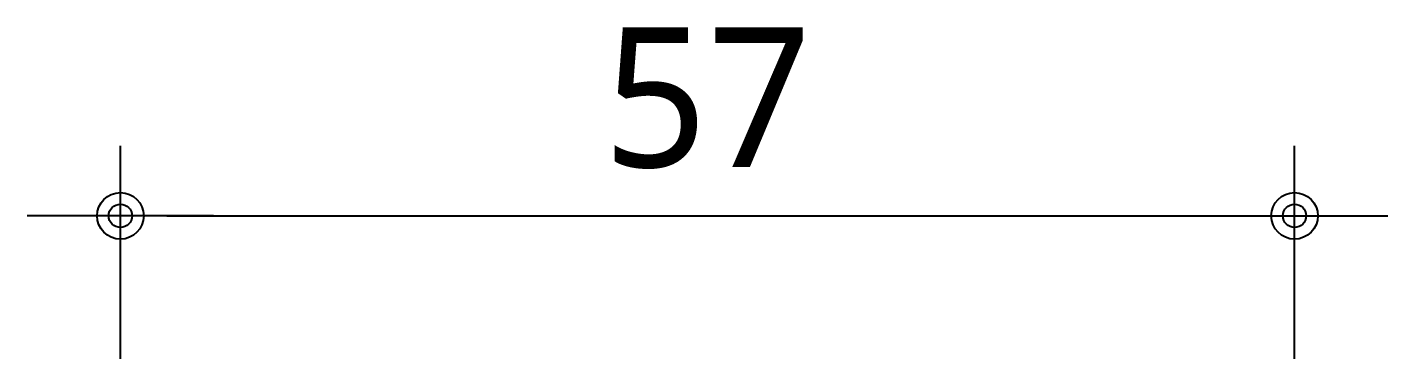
# Model space of a CAD drawing. Extents: x -255 to 8105, y -176 to 5714.
# Drawn here: x 6678.5 to 6970.5, y 4336.7 to 4407.8 of the extents above; entities that cross this region are included whole.
import ezdxf

# ---------------------------------------------------------------- set-up
doc = ezdxf.new("R2010")
doc.units = 0
doc.header["$LTSCALE"] = 30
doc.layers.get('0').update_dxf_attribs({"linetype": 'CONTINUOUS'})
doc.layers.add('DIM', color=7, linetype='CONTINUOUS')
doc.styles.add('돋움', font='malgun.ttf')

# ---------------------------------------------------------------- blocks, each defined once
blk = doc.blocks.new('DIMDOT')
at = {"linetype": 'Continuous'}
blk.add_line((-2, 0), (2, 0), dxfattribs=at)
for radius in [0.5, 0.25]:
    blk.add_circle((0, 0), radius, dxfattribs=at)
blk = doc.blocks.new('UNI-01', base_point=(7634, 7239))
at = {"layer": 'DIM', "ltscale": 10}
for p, q in [((14332.53, 11575.66), (14332.53, 11621.32)), ((14584.53, 11575.66), (14584.53, 11621.32)), ((14342.53, 11606.32), (14574.53, 11606.32))]:
    blk.add_line(p, q, dxfattribs=at)
at = {"layer": 'DIM', "xscale": 10, "yscale": 10, "zscale": 10, "rotation": 180}
blk.add_blockref('DIMDOT', (14332.53, 11606.32), dxfattribs=at)
at = {"layer": 'DIM', "xscale": 10, "yscale": 10, "zscale": 10}
blk.add_blockref('DIMDOT', (14584.53, 11606.32), dxfattribs=at)
at = {"layer": 'DIM', "color": 3, "insert": (14458.53, 11631.57), "char_height": 30, "attachment_point": 5, "style": '돋움'}
blk.add_mtext('57', dxfattribs=at)

msp = doc.modelspace()

# ---------------------------------------------------------------- block references
msp.add_blockref('UNI-01', (0, 0))

doc.saveas('drawing.dxf')
